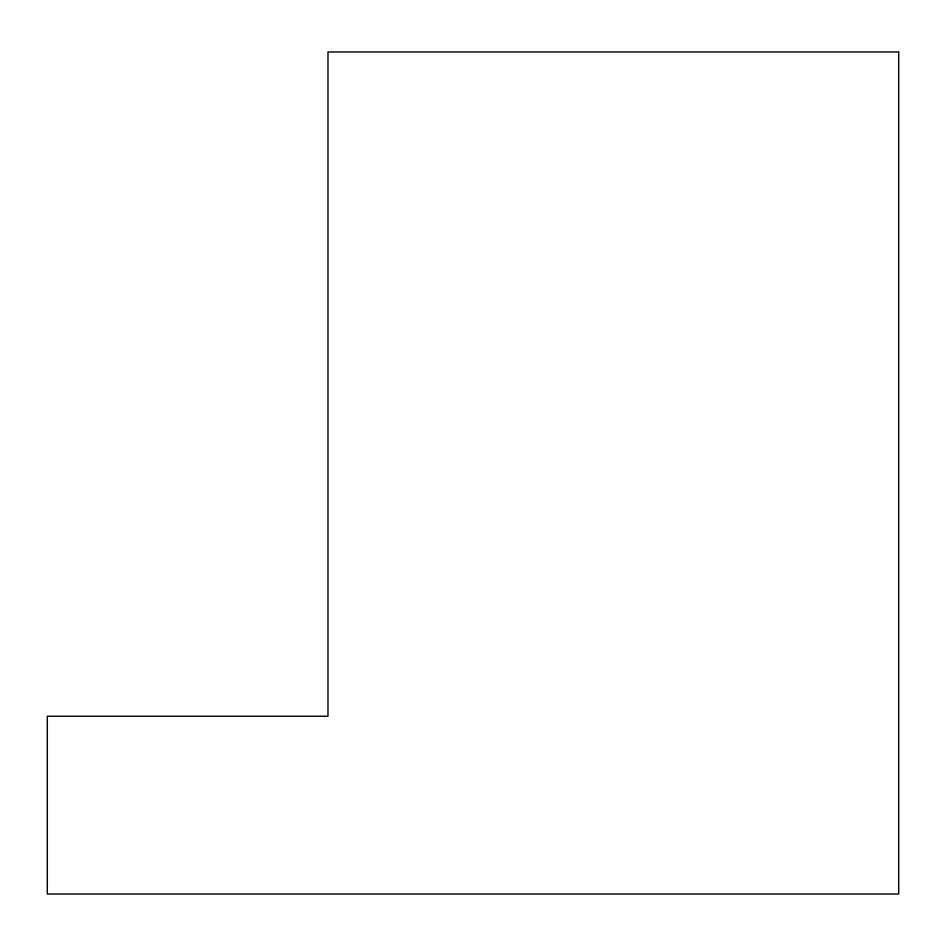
<?xml version="1.0" encoding="UTF-8"?>
<svg xmlns="http://www.w3.org/2000/svg" width="946" height="946" viewBox="0 0 946 946"><rect width="100%" height="100%" fill="white"/><g stroke="black" fill="none" stroke-linecap="round" stroke-linejoin="round"><path stroke-width="1.42" d="M898.7 51.983L327.978 51.983L327.978 716.252L47.3 716.252L47.3 894.017L898.7 894.017L898.7 51.983"/></g></svg>
